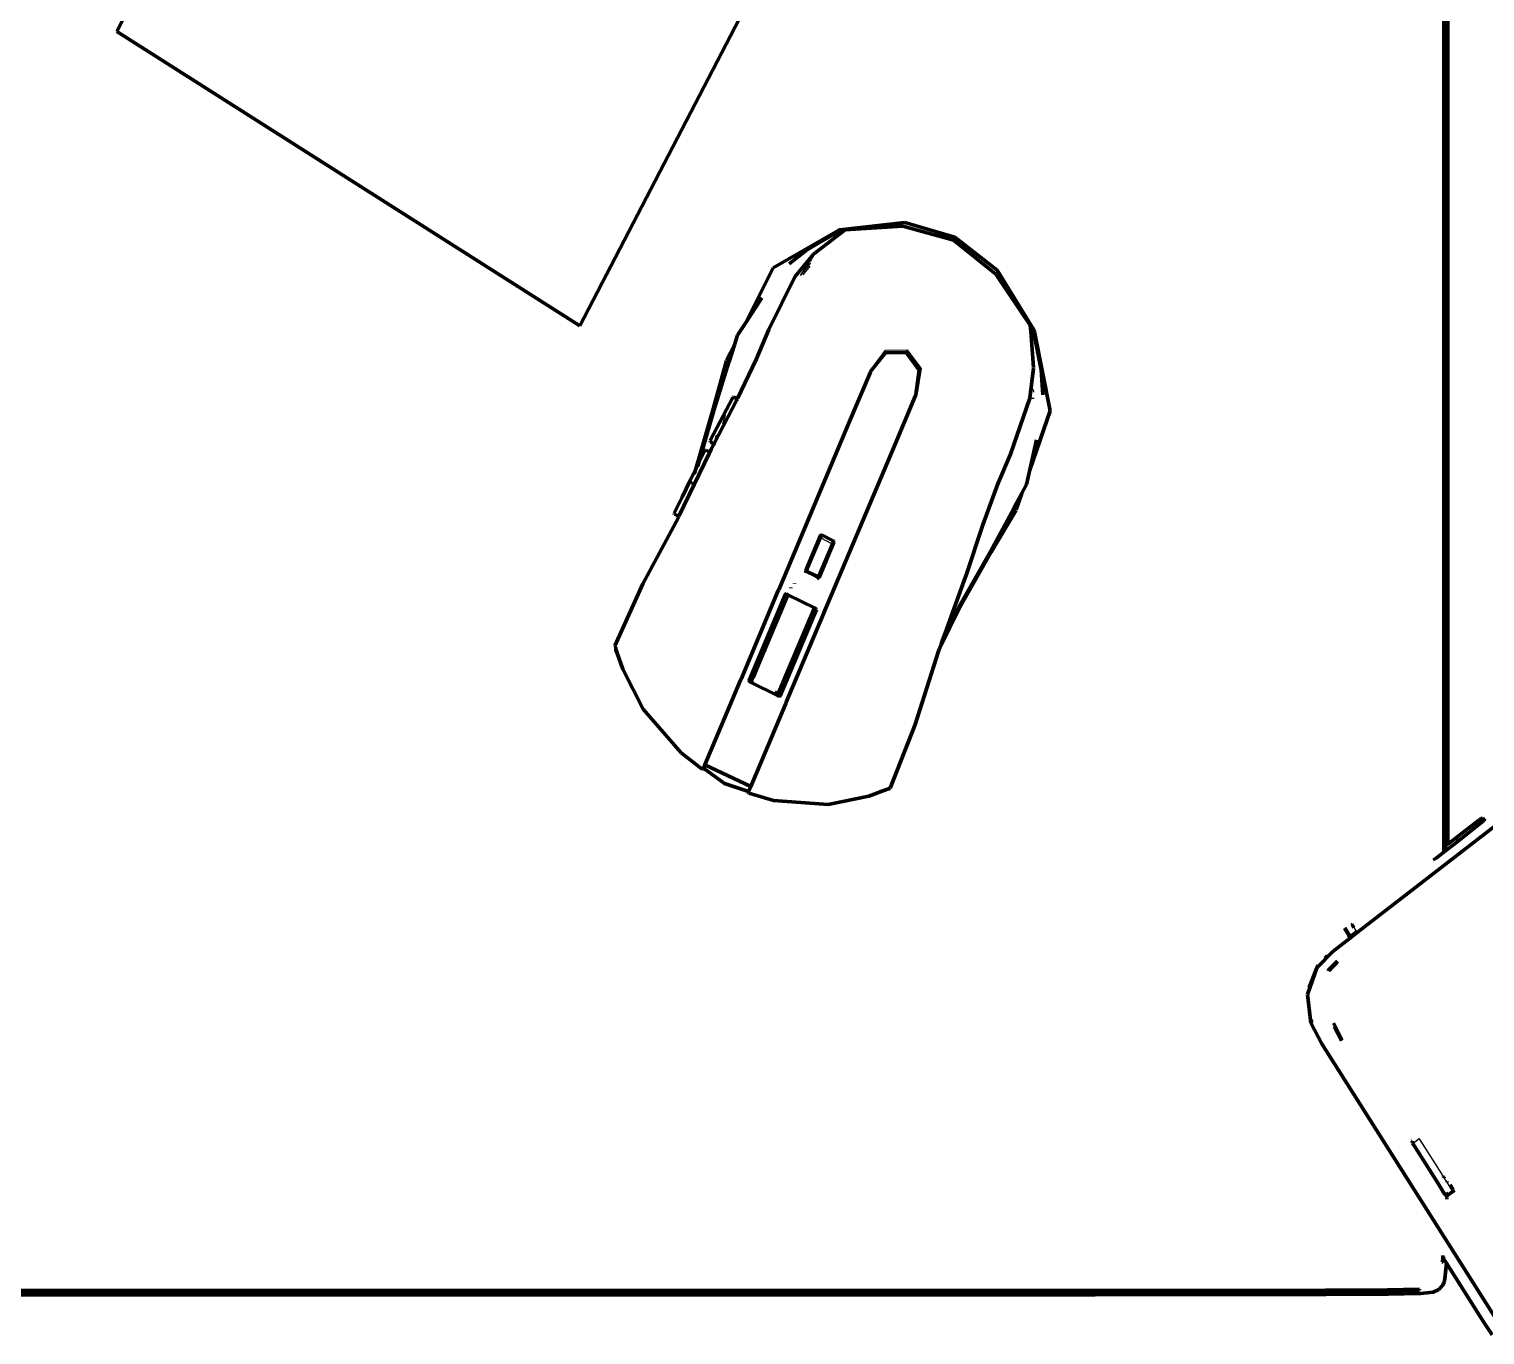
# Model space of a CAD drawing. Header units: millimetres. Extents: x 4307 to 31003, y 2809 to 20009.
# Drawn here: x 15507.6 to 15713.6, y 9448.3 to 9633.2 of the extents above; entities that cross this region are included whole.
import ezdxf

# ---------------------------------------------------------------- set-up
doc = ezdxf.new("R2010")
doc.units = ezdxf.units.MM
doc.layers.add('ProfileEdges', color=7, linetype='Continuous')

msp = doc.modelspace()

# ---------------------------------------------------------------- linework, layer by layer
for p, q in [((15622.25, 9604.62), (15622.08, 9604.65)), ((15638.43, 9603.31), (15631.26, 9605.26)), ((15621.53, 9604.11), (15621.77, 9604.24)), ((15644.38, 9598.49), (15638.43, 9603.31)), ((15618.53, 9600.99), (15617.96, 9600.15)), ((15617.96, 9600.15), (15616.69, 9598.27)), ((15616.82, 9598.31), (15618.22, 9600.05)), ((15618.08, 9599.62), (15617.1, 9598.39)), ((15617.83, 9600.07), (15617.6, 9599.93)), ((15617.96, 9600.15), (15617.83, 9600.07)), ((15618.33, 9600.38), (15617.96, 9600.15)), ((15649.74, 9590.44), (15649.86, 9590.32)), ((15649.78, 9589.78), (15650.75, 9584.93)), ((15606.28, 9586.23), (15606.64, 9586.02)), ((15606.66, 9586.09), (15606.37, 9586.26)), ((15606.37, 9586.23), (15606.66, 9586.07)), ((15606.66, 9586.09), (15606.37, 9586.23)), ((15626.56, 9584.75), (15628.78, 9587.7)), ((15628.78, 9587.7), (15631.86, 9587.74)), ((15628.8, 9587.4), (15628.81, 9587.51)), ((15631.75, 9587.47), (15628.8, 9587.4)), ((15628.8, 9587.33), (15628.8, 9587.4)), ((15628.81, 9587.51), (15631.79, 9587.56)), ((15631.75, 9587.47), (15631.72, 9587.4)), ((15631.79, 9587.56), (15631.75, 9587.47)), ((15632.73, 9586.13), (15631.75, 9587.47)), ((15631.79, 9587.56), (15633.67, 9585)), ((15631.86, 9587.74), (15633.82, 9585.1)), ((15626.13, 9583.68), (15626.56, 9584.75)), ((15627.32, 9585.61), (15626.61, 9584.72)), ((15633.63, 9584.89), (15633.15, 9581.35)), ((15633.82, 9585.1), (15633.2, 9581.32)), ((15633.6, 9584.93), (15633.55, 9584.88)), ((15633.67, 9585), (15633.6, 9584.93)), ((15633.63, 9584.89), (15633.6, 9584.93)), ((15626.13, 9583.68), (15623.67, 9577.89)), ((15649.77, 9581.78), (15649.71, 9582.14)), ((15607.3, 9580.98), (15606.43, 9579.34)), ((15607.3, 9580.98), (15607.76, 9580.74)), ((15607.74, 9580.7), (15607.34, 9580.89)), ((15633.2, 9581.32), (15609.49, 9525.06)), ((15623.67, 9577.89), (15602.84, 9528.49)), ((15604.47, 9579.38), (15604.54, 9579.62)), ((15604.51, 9578.92), (15604.61, 9579.27)), ((15605.51, 9577.61), (15606.41, 9579.3)), ((15606.11, 9578.51), (15605.7, 9577.24)), ((15606.43, 9579.34), (15606.41, 9579.3)), ((15604.09, 9574.89), (15604.59, 9575.87)), ((15604.59, 9575.87), (15605.51, 9577.61)), ((15604.53, 9574.49), (15604.09, 9574.89)), ((15604.53, 9574.49), (15604.86, 9575.73)), ((15602.37, 9571.6), (15603.3, 9573.45)), ((15603.3, 9573.45), (15603.32, 9573.5)), ((15603.87, 9573.16), (15603.3, 9573.45)), ((15603.89, 9573.21), (15603.32, 9573.5)), ((15601.24, 9569.25), (15601.72, 9570.23)), ((15601.84, 9570.59), (15601.93, 9570.66)), ((15601.93, 9570.66), (15601.98, 9570.84)), ((15601.98, 9570.84), (15602.22, 9571.27)), ((15602.35, 9571.54), (15602.23, 9571.3)), ((15602.37, 9571.6), (15602.35, 9571.54)), ((15601.14, 9569.05), (15600.07, 9566.81)), ((15601.14, 9569.05), (15601.21, 9569.18)), ((15601.21, 9569.18), (15601.24, 9569.25)), ((15601.37, 9569.09), (15601.31, 9568.91)), ((15601.42, 9568.64), (15601.55, 9569)), ((15599.01, 9564.64), (15600.07, 9566.81)), ((15599.48, 9564.01), (15594.47, 9554.51)), ((15598.95, 9564.51), (15599.52, 9564.18)), ((15598.97, 9564.54), (15599.01, 9564.64)), ((15598.97, 9564.54), (15599.53, 9564.21)), ((15599.52, 9564.18), (15599.56, 9564.19)), ((15599.53, 9564.21), (15599.58, 9564.23)), ((15647.16, 9565.17), (15646.89, 9565.26)), ((15646.91, 9565.3), (15647.16, 9565.17)), ((15647.16, 9565.17), (15646.92, 9565.33)), ((15647.23, 9565.18), (15647.16, 9565.17)), ((15647.2, 9565.16), (15647.16, 9565.17)), ((15647.29, 9565.15), (15647.23, 9565.18)), ((15619.74, 9561.55), (15619.63, 9561.54)), ((15619.72, 9561.24), (15619.8, 9561.42)), ((15619.76, 9561.6), (15619.74, 9561.55)), ((15619.8, 9561.42), (15621.31, 9560.67)), ((15619.65, 9561.07), (15617.92, 9556.97)), ((15621.17, 9560.29), (15619.43, 9556.2)), ((15619.65, 9561.07), (15619.68, 9561.15)), ((15619.68, 9561.08), (15619.65, 9561.07)), ((15621.17, 9560.29), (15619.68, 9561.08)), ((15621.32, 9560.64), (15621.17, 9560.29)), ((15621.31, 9560.67), (15621.32, 9560.64)), ((15621.44, 9560.68), (15621.46, 9560.72)), ((15621.51, 9560.58), (15621.44, 9560.68)), ((15643.81, 9559.36), (15643.68, 9559.15)), ((15617.55, 9556.34), (15617.57, 9556.4)), ((15617.92, 9556.97), (15617.73, 9556.52)), ((15617.73, 9556.52), (15619.23, 9555.73)), ((15619.23, 9555.73), (15619.41, 9556.1)), ((15619.27, 9555.53), (15619.25, 9555.48)), ((15619.43, 9556.2), (15619.41, 9556.1)), ((15591.67, 9548.25), (15594.47, 9554.51)), ((15614.77, 9553.29), (15614.68, 9553.25)), ((15618.75, 9551.3), (15618.6, 9551.37)), ((15618.98, 9551.17), (15618.75, 9551.3)), ((15618.96, 9551.11), (15618.98, 9551.17)), ((15636.67, 9546.09), (15639.23, 9551.3)), ((15638.29, 9549.83), (15637.23, 9547.65)), ((15590.56, 9545.78), (15591.36, 9547.59)), ((15591.36, 9547.59), (15591.67, 9548.25)), ((15590.56, 9545.78), (15590.61, 9545.6)), ((15590.63, 9545.54), (15591.06, 9544.35)), ((15591.06, 9544.35), (15591.65, 9542.64)), ((15594.52, 9536.99), (15591.65, 9542.64)), ((15609.51, 9540.72), (15609.46, 9540.87)), ((15609.51, 9540.72), (15609.55, 9540.8)), ((15609.7, 9540.59), (15609.51, 9540.72)), ((15613.46, 9538.73), (15609.7, 9540.59)), ((15613.71, 9538.65), (15613.46, 9538.73)), ((15613.84, 9538.7), (15613.71, 9538.65)), ((15632.89, 9534.69), (15629.36, 9525.77)), ((15602.82, 9528.41), (15602.87, 9528.49)), ((15609.47, 9525.08), (15609.45, 9524.99)), ((15620.72, 9523.48), (15626.48, 9524.68)), ((15628.05, 9525.27), (15626.48, 9524.68)), ((15629.15, 9525.67), (15628.05, 9525.27)), ((15629.36, 9525.77), (15629.2, 9525.69)), ((15709.58, 9518.6), (15713.28, 9521.47)), ((15709.58, 9518.6), (15708.36, 9517.66)), ((15707.81, 9517.23), (15707.78, 9517.21)), ((15707.94, 9517.33), (15707.81, 9517.23)), ((15708.05, 9517.42), (15707.94, 9517.33)), ((15708.36, 9517.66), (15708.15, 9517.5)), ((15694.68, 9506.65), (15694.79, 9506.47)), ((15695.08, 9506.02), (15695.46, 9505.41)), ((15692.27, 9492.07), (15692.3, 9491.94)), ((15692.3, 9491.94), (15693.32, 9490)), ((15703.4, 9475.43), (15703.35, 9475.4)), ((15703.35, 9475.4), (15707.73, 9468.48)), ((15703.46, 9475.46), (15703.4, 9475.43)), ((15703.46, 9475.46), (15704.29, 9476.12)), ((15704.37, 9476.09), (15704.29, 9476.12)), ((15706.62, 9472.55), (15704.37, 9476.09)), ((15707.74, 9470.77), (15706.62, 9472.55)), ((15707.87, 9470.56), (15707.74, 9470.77)), ((15708.26, 9469.94), (15707.87, 9470.56)), ((15708.86, 9468.99), (15708.26, 9469.94)), ((15708.86, 9468.9), (15708.86, 9468.99)), ((15707.73, 9468.42), (15707.86, 9468.28)), ((15707.86, 9468.23), (15707.93, 9468.17)), ((15708.01, 9468.25), (15708.25, 9468.43)), ((15708.25, 9468.43), (15708.36, 9468.52))]:
    msp.add_line(p, q)
at = {"layer": 'ProfileEdges', "lineweight": 211}
for p, q in [((15707.79, 9767.59), (15707.81, 9517.75)), ((15707.92, 9767.61), (15707.94, 9517.48)), ((15708.35, 9767.67), (15708.36, 9517.81)), ((15708.05, 9744), (15708.05, 9517.73)), ((15708.15, 9517.72), (15708.15, 9744.01)), ((15585.54, 9591.16), (15643.13, 9702.01)), ((15519.99, 9632.83), (15521.34, 9635.42)), ((15519.99, 9632.83), (15585.54, 9591.16)), ((15612.91, 9599.35), (15622.08, 9604.65)), ((15622.08, 9604.65), (15622.31, 9604.76)), ((15622.31, 9604.76), (15631.51, 9605.78)), ((15623.1, 9604.74), (15622.46, 9604.25)), ((15631.26, 9605.26), (15623.1, 9604.74)), ((15631.26, 9605.26), (15638.41, 9603.28)), ((15631.51, 9605.78), (15638.59, 9603.7)), ((15617.73, 9601.98), (15622.04, 9604.47)), ((15622.46, 9604.25), (15618.62, 9601.29)), ((15622.11, 9604.41), (15622.04, 9604.47)), ((15622.11, 9604.41), (15622.22, 9604.43)), ((15622.43, 9604.27), (15622.22, 9604.43)), ((15622.46, 9604.25), (15622.43, 9604.27)), ((15638.41, 9603.28), (15644.38, 9598.49)), ((15638.59, 9603.7), (15644.59, 9599.03)), ((15615.14, 9599.92), (15617.73, 9601.98)), ((15618.62, 9601.29), (15615.98, 9598.07)), ((15608.96, 9591.54), (15612.91, 9599.35)), ((15617.5, 9599.77), (15617.83, 9600.07)), ((15617.6, 9599.93), (15617.57, 9599.91)), ((15644.38, 9598.49), (15649.27, 9591.23)), ((15644.59, 9599.03), (15649.79, 9590.59)), ((15615.98, 9598.07), (15612.28, 9590.65)), ((15608.96, 9591.54), (15611.31, 9595.1)), ((15607.83, 9589.83), (15608.96, 9591.54)), ((15610.49, 9586.39), (15612.28, 9590.65)), ((15649.34, 9590.38), (15649.27, 9591.23)), ((15649.34, 9590.38), (15649.37, 9590.37)), ((15649.71, 9585.25), (15649.34, 9590.38)), ((15649.37, 9590.37), (15649.62, 9590.3)), ((15649.68, 9590.19), (15649.62, 9590.3)), ((15649.79, 9590.59), (15649.86, 9590.32)), ((15649.86, 9590.32), (15652.09, 9579.14)), ((15606.3, 9586.3), (15607.41, 9588.47)), ((15606.66, 9586.09), (15607.41, 9588.47)), ((15607.41, 9588.47), (15607.83, 9589.83)), ((15649.77, 9590.17), (15649.68, 9590.19)), ((15650.81, 9584.91), (15649.77, 9590.17)), ((15604.41, 9579.41), (15606.28, 9586.23)), ((15606.28, 9586.23), (15606.37, 9586.23)), ((15606.3, 9586.3), (15606.37, 9586.26)), ((15606.37, 9586.26), (15606.37, 9586.23)), ((15610.49, 9586.39), (15607.84, 9580.89)), ((15628.8, 9587.33), (15626.68, 9584.68)), ((15631.72, 9587.4), (15628.8, 9587.33)), ((15633.55, 9584.88), (15631.72, 9587.4)), ((15604.55, 9579.3), (15606.64, 9586.02)), ((15606.64, 9586.02), (15606.66, 9586.09)), ((15626.66, 9584.59), (15623.79, 9577.83)), ((15626.68, 9584.68), (15626.66, 9584.59)), ((15633.08, 9581.38), (15633.55, 9584.88)), ((15649.73, 9585.16), (15649.23, 9580.92)), ((15649.76, 9585.23), (15649.71, 9585.25)), ((15649.76, 9585.23), (15649.73, 9585.16)), ((15651.05, 9581.4), (15650.81, 9584.91)), ((15604.5, 9575.92), (15607.2, 9581.01)), ((15604.53, 9574.49), (15607.74, 9580.7)), ((15607.2, 9581.01), (15607.34, 9581.06)), ((15607.34, 9581.06), (15607.82, 9580.82)), ((15607.74, 9580.7), (15607.76, 9580.74)), ((15607.76, 9580.74), (15607.82, 9580.82)), ((15607.82, 9580.82), (15607.84, 9580.89)), ((15630.15, 9574.42), (15633.03, 9581.3)), ((15633.03, 9581.3), (15633.08, 9581.38)), ((15646.47, 9573.01), (15649.23, 9580.92)), ((15649.6, 9580.82), (15649.6, 9580.98)), ((15604.41, 9579.41), (15601.94, 9570.91)), ((15602.37, 9571.8), (15604.55, 9579.3)), ((15649.22, 9570.77), (15652.09, 9579.14)), ((15603.99, 9574.93), (15604.5, 9575.92)), ((15623.79, 9577.83), (15613.67, 9553.81)), ((15604.03, 9574.78), (15603.99, 9574.93)), ((15604.03, 9574.78), (15604.48, 9574.38)), ((15604.45, 9574.33), (15604.13, 9573.72)), ((15604.45, 9574.33), (15604.48, 9574.38)), ((15604.53, 9574.49), (15604.48, 9574.38)), ((15630.15, 9574.42), (15620.06, 9550.52)), ((15650.16, 9575), (15649.22, 9570.77)), ((15603.87, 9573.16), (15599.55, 9564.24)), ((15601.94, 9570.91), (15602.37, 9571.8)), ((15602.23, 9571.3), (15602.37, 9571.8)), ((15602.37, 9571.8), (15603.21, 9573.52)), ((15603.36, 9573.58), (15603.21, 9573.52)), ((15603.93, 9573.29), (15603.36, 9573.58)), ((15603.89, 9573.21), (15603.87, 9573.16)), ((15603.93, 9573.29), (15603.89, 9573.21)), ((15604.13, 9573.72), (15603.93, 9573.29)), ((15644.67, 9568.77), (15646.47, 9573.01)), ((15601.13, 9569.28), (15601.94, 9570.91)), ((15601.84, 9570.59), (15601.72, 9570.23)), ((15601.94, 9570.91), (15601.84, 9570.59)), ((15602.22, 9571.27), (15602.23, 9571.3)), ((15649.22, 9570.77), (15648.76, 9568.72)), ((15778.99, 9569.9), (15695.54, 9505.28)), ((15601.13, 9569.28), (15600, 9566.92)), ((15601.32, 9569.12), (15601.28, 9568.99)), ((15601.36, 9568.78), (15601.46, 9569.05)), ((15644.67, 9568.77), (15642.56, 9562.97)), ((15648.09, 9567.48), (15648.76, 9568.72)), ((15600, 9566.92), (15598.9, 9564.66)), ((15646.92, 9565.33), (15648.09, 9567.48)), ((15647.29, 9565.15), (15648.09, 9567.48)), ((15599.48, 9564.01), (15594.45, 9554.63)), ((15598.89, 9564.62), (15598.9, 9564.66)), ((15598.95, 9564.51), (15598.89, 9564.62)), ((15598.95, 9564.51), (15598.94, 9564.48)), ((15599.52, 9564.18), (15598.94, 9564.48)), ((15599.55, 9564.17), (15599.47, 9564.08)), ((15599.47, 9564.08), (15599.48, 9564.01)), ((15599.55, 9564.17), (15599.52, 9564.18)), ((15599.55, 9564.24), (15599.56, 9564.19)), ((15599.56, 9564.19), (15599.55, 9564.17)), ((15643.58, 9559.17), (15646.89, 9565.26)), ((15643.75, 9559.12), (15647.26, 9565.08)), ((15646.89, 9565.26), (15646.92, 9565.33)), ((15647.26, 9565.08), (15647.2, 9565.16)), ((15647.2, 9565.16), (15647.29, 9565.15)), ((15617.74, 9557.07), (15619.61, 9561.5)), ((15619.69, 9561.5), (15617.81, 9557.03)), ((15619.61, 9561.5), (15619.63, 9561.54)), ((15619.61, 9561.5), (15619.69, 9561.5)), ((15619.69, 9561.5), (15619.74, 9561.55)), ((15619.74, 9561.55), (15619.82, 9561.55)), ((15619.82, 9561.55), (15621.39, 9560.74)), ((15640.2, 9555.89), (15642.56, 9562.97)), ((15621.44, 9560.6), (15619.56, 9556.13)), ((15619.62, 9556.09), (15621.5, 9560.53)), ((15621.39, 9560.74), (15621.44, 9560.68)), ((15621.44, 9560.68), (15621.44, 9560.6)), ((15621.5, 9560.53), (15621.44, 9560.6)), ((15621.51, 9560.58), (15621.5, 9560.53)), ((15639.15, 9551.39), (15643.58, 9559.17)), ((15639.29, 9551.28), (15643.75, 9559.12)), ((15617.35, 9556.42), (15617.54, 9556.38)), ((15617.42, 9556.56), (15617.5, 9556.49)), ((15617.5, 9556.49), (15617.74, 9557.07)), ((15617.54, 9556.48), (15617.5, 9556.49)), ((15617.57, 9556.4), (15617.54, 9556.48)), ((15617.54, 9556.38), (15617.57, 9556.4)), ((15617.57, 9556.4), (15617.66, 9556.35)), ((15617.61, 9556.56), (15617.81, 9557.03)), ((15617.66, 9556.42), (15617.61, 9556.56)), ((15617.65, 9557.11), (15617.74, 9557.07)), ((15617.76, 9556.33), (15617.66, 9556.42)), ((15617.66, 9556.35), (15617.76, 9556.33)), ((15617.76, 9556.33), (15617.68, 9556.15)), ((15617.74, 9557.07), (15617.81, 9557.03)), ((15619.24, 9555.62), (15617.76, 9556.33)), ((15617.76, 9556.33), (15619.15, 9555.59)), ((15617.81, 9557.03), (15617.92, 9556.97)), ((15619.11, 9555.5), (15619.15, 9555.59)), ((15619.15, 9555.59), (15619.19, 9555.57)), ((15619.19, 9555.57), (15619.27, 9555.53)), ((15619.24, 9555.62), (15619.36, 9555.67)), ((15619.3, 9555.54), (15619.27, 9555.53)), ((15619.43, 9555.36), (15619.27, 9555.53)), ((15619.39, 9555.53), (15619.3, 9555.54)), ((15619.36, 9555.67), (15619.56, 9556.13)), ((15619.39, 9555.53), (15619.62, 9556.09)), ((15619.48, 9555.49), (15619.39, 9555.53)), ((15619.43, 9556.2), (15619.56, 9556.13)), ((15619.56, 9556.13), (15619.62, 9556.09)), ((15619.62, 9556.09), (15619.71, 9556.05)), ((15637.23, 9547.65), (15639.98, 9555.23)), ((15639.98, 9555.23), (15640.2, 9555.89)), ((15594.45, 9554.63), (15590.47, 9545.85)), ((15613.62, 9553.7), (15608.36, 9541.16)), ((15609.49, 9540.94), (15614.66, 9553.19)), ((15613.62, 9553.7), (15613.67, 9553.81)), ((15614.68, 9553.25), (15614.66, 9553.19)), ((15614.66, 9553.19), (15614.79, 9553.24)), ((15614.98, 9553.1), (15614.79, 9553.24)), ((15615, 9553.14), (15614.98, 9553.1)), ((15615.4, 9554.11), (15615.37, 9554.03)), ((15615.93, 9554.66), (15615.89, 9554.68)), ((15614.98, 9553.1), (15610.82, 9543.24)), ((15614.55, 9541.32), (15618.73, 9551.23)), ((15618.73, 9551.23), (15614.98, 9553.1)), ((15618.73, 9551.23), (15618.75, 9551.3)), ((15618.96, 9551.11), (15618.73, 9551.23)), ((15619.03, 9551.03), (15618.96, 9551.11)), ((15636.51, 9545.65), (15639.29, 9551.28)), ((15639.15, 9551.39), (15636.87, 9546.65)), ((15619.03, 9551.03), (15613.87, 9538.78)), ((15614.72, 9537.88), (15620.02, 9550.4)), ((15620.02, 9550.4), (15620.06, 9550.52)), ((15636.87, 9546.65), (15637.12, 9547.41)), ((15637.23, 9547.65), (15637.12, 9547.41)), ((15590.47, 9545.85), (15590.61, 9545.6)), ((15590.61, 9545.6), (15590.62, 9545.63)), ((15590.61, 9545.6), (15590.63, 9545.54)), ((15590.61, 9545.46), (15590.63, 9545.54)), ((15590.61, 9545.46), (15590.63, 9545.39)), ((15590.63, 9545.39), (15590.61, 9545.3)), ((15590.64, 9545.24), (15590.61, 9545.3)), ((15590.63, 9545.39), (15590.82, 9544.85)), ((15590.64, 9545.24), (15590.82, 9544.85)), ((15632.98, 9534.75), (15636.3, 9545.09)), ((15636.3, 9545.09), (15636.37, 9545.38)), ((15636.37, 9545.38), (15636.51, 9545.65)), ((15636.51, 9545.65), (15636.54, 9545.83)), ((15636.54, 9545.83), (15636.67, 9546.09)), ((15636.67, 9546.09), (15636.74, 9546.38)), ((15636.87, 9546.65), (15636.74, 9546.38)), ((15590.82, 9544.85), (15591.63, 9542.57)), ((15591.06, 9544.35), (15590.82, 9544.85)), ((15610.82, 9543.24), (15610.05, 9541.4)), ((15610.82, 9543.24), (15610.9, 9543.21)), ((15591.63, 9542.57), (15594.5, 9536.92)), ((15608.28, 9541.02), (15603.21, 9529.01)), ((15608.28, 9541.02), (15608.36, 9541.16)), ((15609.46, 9540.87), (15609.49, 9540.94)), ((15609.49, 9540.94), (15609.55, 9540.8)), ((15609.55, 9540.8), (15609.77, 9540.69)), ((15609.89, 9541.04), (15609.77, 9540.69)), ((15609.95, 9540.93), (15609.77, 9540.69)), ((15609.89, 9541.04), (15610.05, 9541.4)), ((15610.05, 9541.4), (15610.12, 9541.34)), ((15613.5, 9538.84), (15614.55, 9541.32)), ((15614.55, 9541.32), (15614.47, 9541.37)), ((15609.77, 9540.69), (15609.7, 9540.59)), ((15613.5, 9538.84), (15609.77, 9540.69)), ((15613.51, 9539.09), (15613.15, 9539.35)), ((15613.5, 9538.84), (15613.46, 9538.73)), ((15613.5, 9538.84), (15613.51, 9539.09)), ((15613.5, 9538.84), (15613.74, 9538.73)), ((15613.74, 9538.73), (15613.87, 9538.78)), ((15613.84, 9538.7), (15613.87, 9538.78)), ((15594.5, 9536.92), (15599.85, 9530.72)), ((15609.71, 9525.95), (15614.67, 9537.72)), ((15614.72, 9537.88), (15614.67, 9537.72)), ((15629.46, 9525.74), (15632.98, 9534.75)), ((15599.85, 9530.72), (15602.82, 9528.41)), ((15602.98, 9528.45), (15602.82, 9528.41)), ((15603.02, 9528.55), (15602.98, 9528.45)), ((15603.08, 9528.6), (15603.02, 9528.55)), ((15603.02, 9528.55), (15606, 9526.39)), ((15603.21, 9529.01), (15603.08, 9528.6)), ((15609.71, 9525.95), (15603.21, 9529.01)), ((15606, 9526.39), (15609.41, 9525.26)), ((15609.37, 9525.16), (15609.41, 9525.26)), ((15609.45, 9524.99), (15609.37, 9525.16)), ((15609.41, 9525.33), (15609.71, 9525.95)), ((15609.41, 9525.26), (15609.41, 9525.33)), ((15612.95, 9523.96), (15609.45, 9524.99)), ((15620.69, 9523.41), (15626.45, 9524.61)), ((15626.45, 9524.61), (15628.54, 9525.39)), ((15628.54, 9525.39), (15628.05, 9525.27)), ((15628.54, 9525.39), (15629.04, 9525.58)), ((15628.94, 9525.48), (15628.54, 9525.39)), ((15628.99, 9525.5), (15628.94, 9525.48)), ((15628.99, 9525.5), (15629.04, 9525.58)), ((15629.04, 9525.58), (15629.11, 9525.6)), ((15629.11, 9525.6), (15629.46, 9525.74)), ((15629.15, 9525.67), (15629.11, 9525.6)), ((15629.2, 9525.69), (15629.15, 9525.67)), ((15629.21, 9525.72), (15629.2, 9525.69)), ((15620.69, 9523.41), (15612.95, 9523.96)), ((15712.15, 9520.72), (15708.36, 9517.81)), ((15712.94, 9520.7), (15709.81, 9518.24)), ((15713.07, 9521.44), (15712.15, 9520.72)), ((15712.94, 9520.7), (15713.07, 9520.83)), ((15713.28, 9521.47), (15713.07, 9521.44)), ((15713.07, 9520.83), (15713.44, 9521.24)), ((15713.31, 9520.98), (15713.07, 9520.83)), ((15713.28, 9521.47), (15713.44, 9521.24)), ((15713.31, 9520.98), (15713.47, 9521.19)), ((15713.44, 9521.24), (15713.47, 9521.27)), ((15713.44, 9521.24), (15713.47, 9521.19)), ((15713.58, 9521.36), (15713.47, 9521.27)), ((15713.47, 9521.19), (15713.52, 9521.11)), ((15713.58, 9521.36), (15713.52, 9521.11)), ((15713.64, 9521.41), (15713.58, 9521.36)), ((15709.81, 9518.24), (15708.05, 9516.87)), ((15709.81, 9518.24), (15709.58, 9518.6)), ((15707.81, 9516.68), (15706.7, 9515.81)), ((15707.78, 9517.36), (15707.81, 9517.75)), ((15707.78, 9517.36), (15707.94, 9517.48)), ((15707.81, 9517.23), (15707.78, 9517.36)), ((15707.78, 9517.36), (15707.78, 9517.21)), ((15707.78, 9517.21), (15707.81, 9516.68)), ((15708.05, 9516.87), (15707.81, 9516.68)), ((15708.05, 9517.57), (15707.94, 9517.48)), ((15707.94, 9517.48), (15707.94, 9517.33)), ((15708.05, 9517.73), (15708.15, 9517.72)), ((15708.05, 9517.57), (15708.05, 9517.73)), ((15708.05, 9517.42), (15708.05, 9517.57)), ((15708.05, 9516.87), (15708.05, 9517.42)), ((15708.28, 9517.75), (15708.15, 9517.65)), ((15708.36, 9517.81), (15708.33, 9517.78)), ((15708.36, 9517.66), (15708.33, 9517.78)), ((15706.38, 9515.61), (15706.3, 9515.58)), ((15706.38, 9515.61), (15706.7, 9515.81)), ((15693.74, 9505.92), (15694.52, 9504.69)), ((15693.79, 9505.96), (15694.57, 9504.72)), ((15694.98, 9506.16), (15694.79, 9506.47)), ((15694.98, 9506.16), (15695.08, 9506.02)), ((15692.1, 9502.59), (15694.61, 9504.54)), ((15694.31, 9504.5), (15694.52, 9504.69)), ((15694.52, 9504.69), (15694.57, 9504.72)), ((15694.52, 9504.69), (15694.61, 9504.54)), ((15694.57, 9504.72), (15695.01, 9505.04)), ((15694.66, 9504.58), (15694.57, 9504.72)), ((15694.61, 9504.54), (15694.66, 9504.58)), ((15694.66, 9504.58), (15695.54, 9505.28)), ((15695.01, 9505.04), (15695.46, 9505.41)), ((15695.54, 9505.28), (15695.46, 9505.41)), ((15689.82, 9500.29), (15692.1, 9502.59)), ((15691.01, 9501.66), (15691.33, 9501.98)), ((15689.82, 9500.29), (15688.51, 9496.5)), ((15688.76, 9497.53), (15689.82, 9500.29)), ((15689.82, 9500.29), (15689.86, 9500.5)), ((15689.86, 9500.5), (15689.95, 9500.6)), ((15691.42, 9499.89), (15691.43, 9499.93)), ((15691.43, 9499.93), (15692.75, 9501.24)), ((15692.14, 9500.54), (15691.56, 9499.85)), ((15692.68, 9501.06), (15692.14, 9500.54)), ((15688.51, 9496.5), (15688.99, 9492.53)), ((15688.99, 9492.53), (15690.56, 9489.53)), ((15689.08, 9492.69), (15689.04, 9492.92)), ((15689.17, 9492.51), (15689.08, 9492.69)), ((15693.4, 9490.06), (15692.2, 9492.45)), ((15693.3, 9489.98), (15692.3, 9491.94)), ((15715.55, 9450.04), (15690.56, 9489.53)), ((15703.3, 9475.61), (15703.32, 9475.77)), ((15703.36, 9475.52), (15703.3, 9475.61)), ((15703.32, 9475.77), (15703.36, 9475.8)), ((15703.4, 9475.43), (15703.38, 9475.49)), ((15706.99, 9469.78), (15703.4, 9475.43)), ((15707.74, 9470.86), (15707.74, 9470.77)), ((15706.99, 9469.78), (15707.73, 9468.6)), ((15707.87, 9470.66), (15707.87, 9470.56)), ((15708.23, 9468.02), (15709.11, 9468.7)), ((15708.26, 9470.05), (15708.26, 9469.94)), ((15708.69, 9469.56), (15709.14, 9468.85)), ((15709.11, 9468.7), (15709.14, 9468.85)), ((15709.28, 9468.83), (15709.11, 9468.7)), ((15707.73, 9468.6), (15707.73, 9468.48)), ((15707.73, 9468.6), (15707.86, 9468.39)), ((15707.73, 9468.48), (15707.73, 9468.42)), ((15707.86, 9468.39), (15707.86, 9468.28)), ((15707.86, 9468.39), (15707.94, 9468.28)), ((15707.86, 9468.28), (15707.86, 9468.23)), ((15708.01, 9468.25), (15707.94, 9468.28)), ((15708.09, 9468.04), (15708.01, 9468.25)), ((15708.23, 9468.02), (15708.09, 9468.04)), ((15708.25, 9468.43), (15708.23, 9468.02)), ((15708.23, 9468.02), (15708.24, 9467.89)), ((15708.24, 9467.78), (15708.24, 9467.53)), ((15707.63, 9458.69), (15707.64, 9459.31)), ((15707.63, 9458.69), (15707.76, 9458.65)), ((15707.64, 9459.31), (15707.64, 9459.57)), ((15707.64, 9459.31), (15707.76, 9459.14)), ((15707.76, 9459.14), (15707.77, 9459.37)), ((15707.76, 9459.14), (15707.76, 9459.11)), ((15707.76, 9459.11), (15707.76, 9458.65)), ((15707.76, 9459.11), (15708.17, 9458.5)), ((15707.96, 9456.27), (15708.17, 9458.5)), ((15708.17, 9458.5), (15713.42, 9450.17)), ((15676.82, 9454.62), (15191.77, 9454.62)), ((15658.43, 9454.46), (15676.83, 9454.47)), ((15658.44, 9454.33), (15658.43, 9454.46)), ((15676.84, 9454.35), (15658.44, 9454.33)), ((15658.44, 9454.33), (15658.44, 9454.22)), ((15676.82, 9454.62), (15691.07, 9454.65)), ((15676.83, 9454.47), (15691.09, 9454.51)), ((15691.11, 9454.38), (15676.84, 9454.35)), ((15691.07, 9454.65), (15699.79, 9454.71)), ((15699.82, 9454.57), (15691.09, 9454.51)), ((15691.09, 9454.51), (15691.11, 9454.38)), ((15699.79, 9454.71), (15704.34, 9454.8)), ((15704.38, 9454.66), (15699.82, 9454.57)), ((15704.34, 9454.8), (15704.38, 9454.66)), ((15704.51, 9454.21), (15706.31, 9454.39)), ((15706.31, 9454.39), (15707.09, 9454.76)), ((15707.09, 9454.76), (15707.66, 9455.4)), ((15707.86, 9455.8), (15707.66, 9455.4)), ((15707.96, 9456.27), (15707.86, 9455.8)), ((15658.46, 9453.99), (15191.7, 9454)), ((15210.14, 9454.22), (15658.44, 9454.22)), ((15658.46, 9453.99), (15691.15, 9454.06)), ((15691.15, 9454.06), (15699.91, 9454.11)), ((15704.51, 9454.21), (15699.91, 9454.11)), ((15713.42, 9450.17), (15714.65, 9448.34))]:
    msp.add_line(p, q, dxfattribs=at)

doc.saveas('drawing.dxf')
